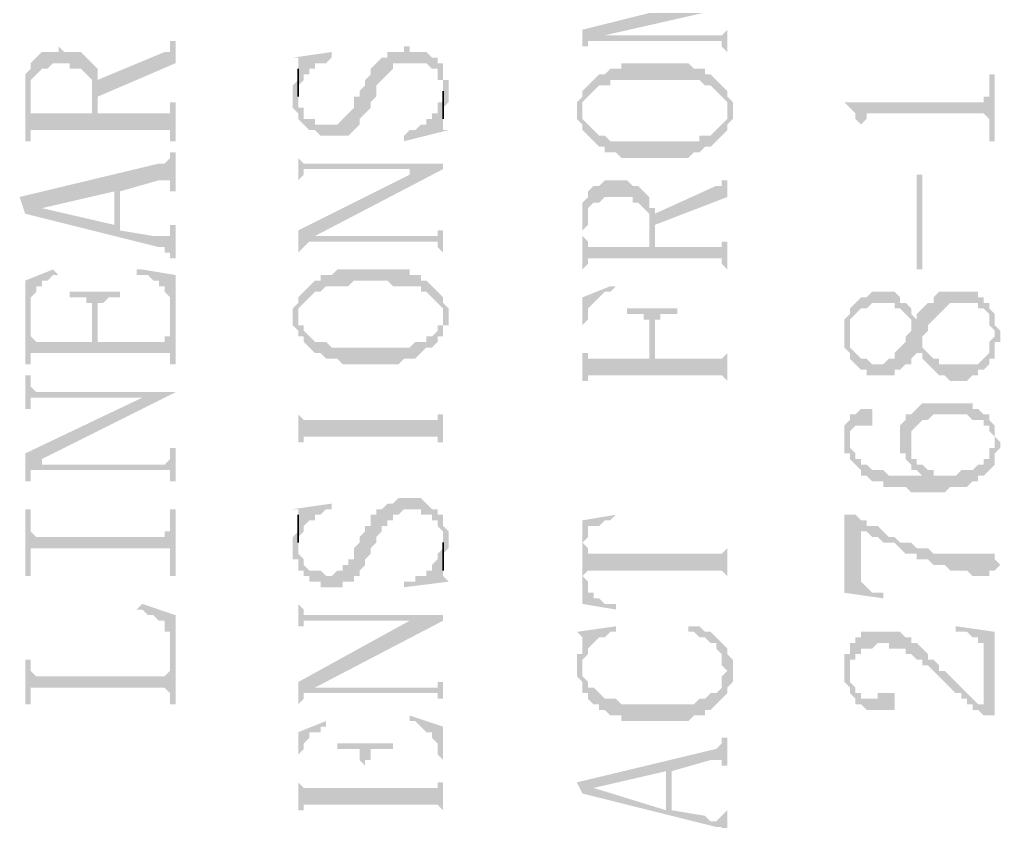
# Model space of a CAD drawing. Header units: millimetres. Extents: x 1448 to 2566, y 1057 to 1416.
# Drawn here: x 2156.31 to 2164.25, y 1137.62 to 1144.11 of the extents above; entities that cross this region are included whole.
import ezdxf

# ---------------------------------------------------------------- set-up
doc = ezdxf.new("R2010")
doc.units = ezdxf.units.MM

msp = doc.modelspace()

# ---------------------------------------------------------------- hatches: boundary and pattern name
at = {"transparency": 33554559}
for points in [[(2160.86799, 1144.0325), (2160.86799, 1143.85197), (2160.86799, 1143.8971), (2160.91312, 1143.8971), (2160.91312, 1143.94224), (2160.95826, 1143.94224), (2161.04852, 1143.98737), (2162.04143, 1144.21303), (2161.77064, 1144.25816)], [(2160.95826, 1143.94224), (2161.9963, 1143.94224), (2161.9963, 1143.8971), (2161.9963, 1143.8971), (2162.04143, 1143.85197), (2162.04143, 1144.07763), (2162.04143, 1144.0325), (2162.04143, 1144.0325), (2161.9963, 1143.98737), (2161.04852, 1143.98737)], [(2156.94149, 1143.62631), (2156.94149, 1143.49091), (2157.57334, 1143.76171), (2157.57334, 1143.94224), (2157.52821, 1143.94224), (2157.52821, 1143.8971), (2157.52821, 1143.85197), (2157.48308, 1143.85197)], [(2156.35477, 1143.53605), (2156.35477, 1143.12986), (2156.39991, 1143.12986), (2156.39991, 1143.58118), (2156.39991, 1143.62631), (2156.44504, 1143.67144), (2156.44504, 1143.67144), (2156.49017, 1143.71658), (2156.5353, 1143.71658), (2156.58044, 1143.76171), (2156.71583, 1143.76171), (2156.71583, 1143.71658), (2156.8061, 1143.71658), (2156.85123, 1143.67144), (2156.85123, 1143.67144), (2156.89636, 1143.62631), (2156.89636, 1143.35552), (2156.94149, 1143.71658), (2156.89636, 1143.76171), (2156.89636, 1143.76171), (2156.85123, 1143.80684), (2156.85123, 1143.80684), (2156.8061, 1143.85197), (2156.6707, 1143.85197), (2156.62557, 1143.8971), (2156.62557, 1143.85197), (2156.49017, 1143.85197), (2156.44504, 1143.80684), (2156.44504, 1143.80684), (2156.39991, 1143.76171), (2156.39991, 1143.71658), (2156.35477, 1143.67144), (2156.35477, 1143.58118)], [(2158.52112, 1143.49091), (2158.52112, 1143.40065), (2158.56625, 1143.35552), (2158.56625, 1143.31039), (2158.56625, 1143.31039), (2158.61138, 1143.26525), (2158.61138, 1143.26525), (2158.65652, 1143.22012), (2158.70165, 1143.22012), (2158.74678, 1143.17499), (2158.97244, 1143.17499), (2159.01757, 1143.22012), (2159.01757, 1143.22012), (2159.0627, 1143.26525), (2159.0627, 1143.31039), (2159.10784, 1143.35552), (2159.10784, 1143.35552), (2159.15297, 1143.40065), (2159.15297, 1143.44578), (2159.1981, 1143.49091), (2159.1981, 1143.58118), (2159.24323, 1143.62631), (2159.24323, 1143.62631), (2159.28837, 1143.67144), (2159.28837, 1143.67144), (2159.3335, 1143.71658), (2159.3335, 1143.76171), (2159.60429, 1143.76171), (2159.64942, 1143.71658), (2159.69456, 1143.71658), (2159.69456, 1143.62631), (2159.73969, 1143.62631), (2159.73969, 1143.35552), (2159.73969, 1143.40065), (2159.73969, 1143.40065), (2159.78482, 1143.44578), (2159.78482, 1143.53605), (2159.78482, 1143.62631), (2159.73969, 1143.62631), (2159.73969, 1143.76171), (2159.69456, 1143.76171), (2159.69456, 1143.80684), (2159.64942, 1143.80684), (2159.60429, 1143.85197), (2159.46889, 1143.85197), (2159.46889, 1143.8971), (2159.42376, 1143.8971), (2159.42376, 1143.85197), (2159.28837, 1143.85197), (2159.28837, 1143.80684), (2159.24323, 1143.80684), (2159.1981, 1143.76171), (2159.1981, 1143.76171), (2159.15297, 1143.71658), (2159.15297, 1143.67144), (2159.10784, 1143.62631), (2159.10784, 1143.58118), (2159.0627, 1143.53605), (2159.0627, 1143.49091), (2159.01757, 1143.49091), (2159.01757, 1143.40065), (2158.97244, 1143.35552), (2158.97244, 1143.35552), (2158.92731, 1143.31039), (2158.92731, 1143.31039), (2158.88218, 1143.26525), (2158.70165, 1143.26525), (2158.70165, 1143.31039), (2158.61138, 1143.31039), (2158.61138, 1143.40065), (2158.56625, 1143.40065), (2158.56625, 1143.67144), (2158.56625, 1143.62631), (2158.56625, 1143.62631), (2158.52112, 1143.58118), (2158.52112, 1143.53605)], [(2158.52112, 1143.80684), (2158.56625, 1143.80684), (2158.56625, 1143.76171), (2158.56625, 1143.58118), (2158.61138, 1143.62631), (2158.61138, 1143.67144), (2158.65652, 1143.67144), (2158.65652, 1143.71658), (2158.70165, 1143.71658), (2158.70165, 1143.76171), (2158.79191, 1143.76171), (2158.83704, 1143.80684), (2158.83704, 1143.85197)], [(2160.86799, 1143.53605), (2160.86799, 1143.35552), (2160.86799, 1143.40065), (2160.86799, 1143.44578), (2160.91312, 1143.49091), (2160.91312, 1143.49091), (2160.95826, 1143.53605), (2160.95826, 1143.53605), (2161.00339, 1143.58118), (2161.09365, 1143.58118), (2161.09365, 1143.62631), (2161.81577, 1143.62631), (2161.8609, 1143.58118), (2161.90603, 1143.58118), (2161.95116, 1143.53605), (2161.95116, 1143.53605), (2161.9963, 1143.49091), (2161.9963, 1143.49091), (2162.04143, 1143.44578), (2162.04143, 1143.35552), (2162.04143, 1143.53605), (2161.9963, 1143.58118), (2161.9963, 1143.58118), (2161.95116, 1143.62631), (2161.95116, 1143.62631), (2161.90603, 1143.67144), (2161.8609, 1143.67144), (2161.8609, 1143.71658), (2161.77064, 1143.71658), (2161.7255, 1143.76171), (2161.18392, 1143.76171), (2161.18392, 1143.71658), (2161.09365, 1143.71658), (2161.04852, 1143.67144), (2161.00339, 1143.67144), (2160.95826, 1143.62631), (2160.95826, 1143.62631), (2160.91312, 1143.58118), (2160.91312, 1143.58118)], [(2156.39991, 1143.17499), (2156.39991, 1143.22012), (2157.52821, 1143.22012), (2157.52821, 1143.12986), (2157.57334, 1143.12986), (2157.57334, 1143.44578), (2157.52821, 1143.44578), (2157.52821, 1143.40065), (2157.52821, 1143.35552), (2156.94149, 1143.35552), (2156.94149, 1143.62631), (2156.94149, 1143.71658), (2156.89636, 1143.35552), (2156.39991, 1143.35552), (2156.39991, 1143.49091)], [(2162.9892, 1143.44578), (2162.9892, 1143.44578), (2163.03434, 1143.40065), (2163.03434, 1143.40065), (2163.07947, 1143.35552), (2163.07947, 1143.31039), (2163.07947, 1143.31039), (2163.1246, 1143.26525), (2163.1246, 1143.12986), (2163.1246, 1143.26525), (2163.16973, 1143.31039), (2163.16973, 1143.35552), (2164.11751, 1143.35552), (2164.16264, 1143.31039), (2164.16264, 1143.12986), (2164.20777, 1143.12986), (2164.20777, 1143.67144), (2164.16264, 1143.67144), (2164.16264, 1143.58118), (2164.16264, 1143.49091), (2164.11751, 1143.49091), (2164.11751, 1143.44578), (2164.07238, 1143.44578)], [(2160.82286, 1143.35552), (2160.82286, 1143.31039), (2160.86799, 1143.26525), (2160.86799, 1143.22012), (2160.91312, 1143.17499), (2160.91312, 1143.17499), (2160.95826, 1143.12986), (2160.95826, 1143.12986), (2161.00339, 1143.08473), (2161.04852, 1143.08473), (2161.04852, 1143.03959), (2161.13878, 1143.03959), (2161.18392, 1142.99446), (2161.7255, 1142.99446), (2161.77064, 1143.03959), (2161.81577, 1143.03959), (2161.8609, 1143.08473), (2161.90603, 1143.08473), (2161.95116, 1143.12986), (2161.95116, 1143.12986), (2161.9963, 1143.17499), (2161.9963, 1143.17499), (2162.04143, 1143.22012), (2162.04143, 1143.26525), (2162.04143, 1143.26525), (2162.08656, 1143.31039), (2162.08656, 1143.35552), (2162.08656, 1143.44578), (2162.04143, 1143.49091), (2162.04143, 1143.53605), (2162.04143, 1143.35552), (2162.04143, 1143.31039), (2161.9963, 1143.26525), (2161.9963, 1143.26525), (2161.95116, 1143.22012), (2161.95116, 1143.22012), (2161.90603, 1143.17499), (2161.81577, 1143.17499), (2161.81577, 1143.12986), (2161.09365, 1143.12986), (2161.04852, 1143.17499), (2161.00339, 1143.17499), (2160.95826, 1143.22012), (2160.95826, 1143.22012), (2160.91312, 1143.26525), (2160.91312, 1143.26525), (2160.86799, 1143.31039), (2160.86799, 1143.35552), (2160.86799, 1143.53605), (2160.86799, 1143.49091), (2160.86799, 1143.49091), (2160.82286, 1143.44578), (2160.82286, 1143.40065)], [(2159.42376, 1143.17499), (2159.42376, 1143.12986), (2159.78482, 1143.22012), (2159.73969, 1143.22012), (2159.73969, 1143.26525), (2159.73969, 1143.44578), (2159.69456, 1143.44578), (2159.69456, 1143.35552), (2159.64942, 1143.35552), (2159.64942, 1143.31039), (2159.60429, 1143.31039), (2159.60429, 1143.26525), (2159.55916, 1143.26525), (2159.51403, 1143.22012), (2159.46889, 1143.22012)], [(2156.30964, 1142.67854), (2156.35477, 1142.54314), (2156.49017, 1142.58827), (2157.07689, 1142.72367), (2157.07689, 1142.45287), (2157.12202, 1142.72367), (2157.43795, 1142.81393), (2157.52821, 1142.81393), (2157.52821, 1142.72367), (2157.57334, 1142.72367), (2157.57334, 1143.03959), (2157.52821, 1143.03959), (2157.52821, 1142.99446), (2157.52821, 1142.99446), (2157.48308, 1142.94933), (2157.43795, 1142.94933)], [(2158.56625, 1143.03959), (2158.56625, 1142.7688), (2158.56625, 1142.81393), (2158.61138, 1142.85906), (2158.61138, 1142.9042), (2159.46889, 1142.9042), (2159.46889, 1142.85906), (2159.73969, 1142.9042), (2159.73969, 1142.94933), (2158.61138, 1142.94933), (2158.56625, 1142.99446)], [(2158.56625, 1142.40774), (2158.56625, 1142.18208), (2158.56625, 1142.22721), (2158.61138, 1142.27235), (2158.61138, 1142.27235), (2158.65652, 1142.31748), (2158.70165, 1142.36261), (2159.73969, 1142.9042), (2159.46889, 1142.85906)], [(2160.86799, 1142.45287), (2160.86799, 1142.09182), (2160.86799, 1142.40774), (2160.91312, 1142.45287), (2160.91312, 1142.54314), (2160.91312, 1142.58827), (2160.95826, 1142.6334), (2161.00339, 1142.6334), (2161.04852, 1142.67854), (2161.27418, 1142.67854), (2161.27418, 1142.6334), (2161.31931, 1142.6334), (2161.36445, 1142.58827), (2161.36445, 1142.58827), (2161.40958, 1142.54314), (2161.40958, 1142.49801), (2161.40958, 1142.27235), (2161.40958, 1142.67854), (2161.36445, 1142.72367), (2161.36445, 1142.72367), (2161.31931, 1142.7688), (2161.27418, 1142.7688), (2161.22905, 1142.81393), (2161.04852, 1142.81393), (2161.00339, 1142.7688), (2160.95826, 1142.7688), (2160.91312, 1142.72367), (2160.91312, 1142.67854), (2160.86799, 1142.6334), (2160.86799, 1142.49801)], [(2161.45471, 1142.54314), (2161.45471, 1142.45287), (2162.04143, 1142.67854), (2162.04143, 1142.85906), (2162.04143, 1142.81393), (2161.9963, 1142.81393), (2161.9963, 1142.7688), (2161.95116, 1142.7688)], [(2163.62105, 1142.09182), (2163.62105, 1142.85906), (2163.57592, 1142.85906), (2163.57592, 1142.09182)], [(2156.35477, 1142.54314), (2157.43795, 1142.27235), (2157.48308, 1142.27235), (2157.48308, 1142.22721), (2157.52821, 1142.22721), (2157.52821, 1142.18208), (2157.57334, 1142.18208), (2157.57334, 1142.45287), (2157.52821, 1142.45287), (2157.52821, 1142.40774), (2157.52821, 1142.36261), (2157.39281, 1142.36261), (2157.12202, 1142.40774), (2157.12202, 1142.72367), (2157.07689, 1142.45287), (2156.49017, 1142.58827), (2156.49017, 1142.58827)], [(2160.86799, 1142.09182), (2160.91312, 1142.13695), (2160.91312, 1142.18208), (2161.9963, 1142.18208), (2161.9963, 1142.13695), (2161.9963, 1142.13695), (2162.04143, 1142.09182), (2162.04143, 1142.36261), (2162.04143, 1142.31748), (2161.9963, 1142.31748), (2161.9963, 1142.27235), (2161.45471, 1142.27235), (2161.45471, 1142.58827), (2161.40958, 1142.58827), (2161.40958, 1142.6334), (2161.40958, 1142.27235), (2160.91312, 1142.27235), (2160.91312, 1142.31748), (2160.91312, 1142.31748), (2160.86799, 1142.36261), (2160.86799, 1142.40774)], [(2158.65652, 1142.31748), (2159.69456, 1142.31748), (2159.69456, 1142.27235), (2159.69456, 1142.27235), (2159.73969, 1142.22721), (2159.73969, 1142.18208), (2159.73969, 1142.45287), (2159.73969, 1142.40774), (2159.69456, 1142.40774), (2159.69456, 1142.36261), (2158.70165, 1142.36261)], [(2156.35477, 1142.00155), (2156.35477, 1141.32457), (2156.39991, 1141.32457), (2156.39991, 1141.77589), (2156.39991, 1141.86616), (2156.44504, 1141.91129), (2156.44504, 1141.95642), (2156.49017, 1141.95642), (2156.49017, 1142.00155), (2156.5353, 1142.00155), (2156.58044, 1142.04669), (2156.62557, 1142.04669), (2156.58044, 1142.09182)], [(2157.25742, 1142.09182), (2157.25742, 1142.04669), (2157.34768, 1142.04669), (2157.39281, 1142.00155), (2157.43795, 1142.00155), (2157.43795, 1141.95642), (2157.48308, 1141.95642), (2157.48308, 1141.91129), (2157.52821, 1141.86616), (2157.52821, 1141.32457), (2157.57334, 1141.32457), (2157.57334, 1142.04669), (2157.30255, 1142.09182)], [(2158.56625, 1141.86616), (2158.56625, 1141.73076), (2158.56625, 1141.77589), (2158.56625, 1141.77589), (2158.61138, 1141.82102), (2158.61138, 1141.82102), (2158.65652, 1141.86616), (2158.65652, 1141.86616), (2158.70165, 1141.91129), (2158.74678, 1141.91129), (2158.79191, 1141.95642), (2158.97244, 1141.95642), (2159.01757, 1142.00155), (2159.28837, 1142.00155), (2159.3335, 1141.95642), (2159.55916, 1141.95642), (2159.55916, 1141.91129), (2159.60429, 1141.91129), (2159.64942, 1141.86616), (2159.64942, 1141.86616), (2159.69456, 1141.82102), (2159.69456, 1141.82102), (2159.73969, 1141.77589), (2159.73969, 1141.73076), (2159.73969, 1141.86616), (2159.69456, 1141.91129), (2159.69456, 1141.91129), (2159.64942, 1141.95642), (2159.64942, 1141.95642), (2159.60429, 1142.00155), (2159.55916, 1142.00155), (2159.55916, 1142.04669), (2159.46889, 1142.04669), (2159.46889, 1142.09182), (2158.88218, 1142.09182), (2158.83704, 1142.04669), (2158.74678, 1142.04669), (2158.74678, 1142.00155), (2158.70165, 1142.00155), (2158.65652, 1141.95642), (2158.65652, 1141.95642), (2158.61138, 1141.91129), (2158.61138, 1141.91129)], [(2160.86799, 1141.86616), (2160.86799, 1141.14404), (2160.86799, 1141.6405), (2160.86799, 1141.6405), (2160.91312, 1141.68563), (2160.91312, 1141.77589), (2160.95826, 1141.82102), (2160.95826, 1141.82102), (2161.00339, 1141.86616), (2161.00339, 1141.86616), (2161.04852, 1141.91129), (2161.09365, 1141.91129), (2161.13878, 1141.95642), (2161.09365, 1141.95642)], [(2156.71583, 1141.91129), (2156.71583, 1141.86616), (2156.85123, 1141.86616), (2156.85123, 1141.82102), (2156.89636, 1141.82102), (2156.89636, 1141.5051), (2156.94149, 1141.73076), (2156.94149, 1141.82102), (2156.98662, 1141.82102), (2157.03176, 1141.86616), (2157.12202, 1141.86616), (2157.12202, 1141.91129)], [(2158.52112, 1141.73076), (2158.52112, 1141.6405), (2158.56625, 1141.59536), (2158.56625, 1141.55023), (2158.61138, 1141.55023), (2158.61138, 1141.5051), (2158.65652, 1141.45997), (2158.65652, 1141.45997), (2158.70165, 1141.41484), (2158.74678, 1141.41484), (2158.79191, 1141.3697), (2158.88218, 1141.3697), (2158.92731, 1141.32457), (2159.37863, 1141.32457), (2159.42376, 1141.3697), (2159.51403, 1141.3697), (2159.55916, 1141.41484), (2159.55916, 1141.41484), (2159.60429, 1141.45997), (2159.64942, 1141.45997), (2159.69456, 1141.5051), (2159.69456, 1141.55023), (2159.73969, 1141.55023), (2159.73969, 1141.6405), (2159.78482, 1141.6405), (2159.78482, 1141.73076), (2159.78482, 1141.77589), (2159.73969, 1141.82102), (2159.73969, 1141.86616), (2159.73969, 1141.68563), (2159.73969, 1141.6405), (2159.69456, 1141.6405), (2159.69456, 1141.59536), (2159.64942, 1141.55023), (2159.60429, 1141.55023), (2159.60429, 1141.5051), (2159.51403, 1141.5051), (2159.46889, 1141.45997), (2158.83704, 1141.45997), (2158.79191, 1141.5051), (2158.70165, 1141.5051), (2158.65652, 1141.55023), (2158.65652, 1141.55023), (2158.61138, 1141.59536), (2158.61138, 1141.6405), (2158.56625, 1141.6405), (2158.56625, 1141.86616), (2158.56625, 1141.82102), (2158.52112, 1141.77589)], [(2162.9892, 1141.59536), (2162.9892, 1141.45997), (2162.9892, 1141.45997), (2163.03434, 1141.41484), (2163.03434, 1141.3697), (2163.03434, 1141.3697), (2163.07947, 1141.32457), (2163.07947, 1141.32457), (2163.1246, 1141.27944), (2163.16973, 1141.27944), (2163.16973, 1141.23431), (2163.39539, 1141.23431), (2163.39539, 1141.27944), (2163.44053, 1141.27944), (2163.48566, 1141.32457), (2163.53079, 1141.32457), (2163.53079, 1141.3697), (2163.57592, 1141.41484), (2163.57592, 1141.45997), (2163.57592, 1141.41484), (2163.62105, 1141.41484), (2163.62105, 1141.55023), (2163.66619, 1141.59536), (2163.66619, 1141.6405), (2163.71132, 1141.68563), (2163.71132, 1141.68563), (2163.75645, 1141.73076), (2163.75645, 1141.73076), (2163.80158, 1141.77589), (2163.80158, 1141.77589), (2163.84672, 1141.82102), (2164.07238, 1141.82102), (2164.07238, 1141.77589), (2164.11751, 1141.77589), (2164.16264, 1141.73076), (2164.16264, 1141.6405), (2164.20777, 1141.59536), (2164.20777, 1141.3697), (2164.20777, 1141.5051), (2164.2529, 1141.5051), (2164.2529, 1141.59536), (2164.20777, 1141.6405), (2164.20777, 1141.73076), (2164.20777, 1141.73076), (2164.16264, 1141.77589), (2164.16264, 1141.82102), (2164.11751, 1141.82102), (2164.11751, 1141.86616), (2164.07238, 1141.86616), (2164.07238, 1141.91129), (2163.75645, 1141.91129), (2163.71132, 1141.86616), (2163.71132, 1141.82102), (2163.66619, 1141.82102), (2163.62105, 1141.77589), (2163.62105, 1141.77589), (2163.57592, 1141.73076), (2163.57592, 1141.68563), (2163.57592, 1141.68563), (2163.53079, 1141.73076), (2163.53079, 1141.6405), (2163.53079, 1141.59536), (2163.48566, 1141.55023), (2163.48566, 1141.5051), (2163.48566, 1141.5051), (2163.44053, 1141.45997), (2163.44053, 1141.45997), (2163.39539, 1141.41484), (2163.39539, 1141.3697), (2163.35026, 1141.3697), (2163.30513, 1141.32457), (2163.21486, 1141.32457), (2163.16973, 1141.3697), (2163.1246, 1141.3697), (2163.07947, 1141.41484), (2163.07947, 1141.41484), (2163.03434, 1141.45997), (2163.03434, 1141.77589), (2163.03434, 1141.73076), (2162.9892, 1141.68563), (2162.9892, 1141.6405), (2162.9892, 1141.6405)], [(2163.03434, 1141.77589), (2163.03434, 1141.59536), (2163.03434, 1141.68563), (2163.07947, 1141.73076), (2163.07947, 1141.73076), (2163.1246, 1141.77589), (2163.16973, 1141.77589), (2163.21486, 1141.82102), (2163.39539, 1141.82102), (2163.39539, 1141.77589), (2163.44053, 1141.77589), (2163.48566, 1141.73076), (2163.48566, 1141.73076), (2163.53079, 1141.68563), (2163.53079, 1141.6405), (2163.53079, 1141.77589), (2163.53079, 1141.77589), (2163.48566, 1141.82102), (2163.44053, 1141.82102), (2163.44053, 1141.86616), (2163.44053, 1141.86616), (2163.39539, 1141.91129), (2163.21486, 1141.91129), (2163.16973, 1141.86616), (2163.1246, 1141.86616), (2163.07947, 1141.82102), (2163.07947, 1141.82102)], [(2156.39991, 1141.32457), (2156.39991, 1141.41484), (2157.52821, 1141.41484), (2157.52821, 1141.3697), (2157.52821, 1141.59536), (2157.52821, 1141.55023), (2157.48308, 1141.55023), (2157.48308, 1141.5051), (2156.94149, 1141.5051), (2156.94149, 1141.73076), (2156.89636, 1141.5051), (2156.44504, 1141.5051), (2156.39991, 1141.55023), (2156.39991, 1141.77589)], [(2161.22905, 1141.77589), (2161.22905, 1141.73076), (2161.36445, 1141.73076), (2161.36445, 1141.68563), (2161.40958, 1141.68563), (2161.40958, 1141.3697), (2161.45471, 1141.59536), (2161.45471, 1141.68563), (2161.49984, 1141.68563), (2161.49984, 1141.73076), (2161.63524, 1141.73076), (2161.63524, 1141.77589)], [(2160.86799, 1141.18917), (2160.91312, 1141.18917), (2160.91312, 1141.23431), (2161.9963, 1141.23431), (2162.04143, 1141.18917), (2162.04143, 1141.14404), (2162.04143, 1141.45997), (2162.04143, 1141.41484), (2162.04143, 1141.41484), (2161.9963, 1141.3697), (2161.45471, 1141.3697), (2161.45471, 1141.59536), (2161.40958, 1141.3697), (2160.91312, 1141.3697), (2160.91312, 1141.41484), (2160.86799, 1141.41484), (2160.86799, 1141.6405)], [(2163.62105, 1141.41484), (2163.62105, 1141.3697), (2163.66619, 1141.32457), (2163.66619, 1141.32457), (2163.71132, 1141.27944), (2163.71132, 1141.27944), (2163.75645, 1141.23431), (2163.80158, 1141.23431), (2163.84672, 1141.18917), (2163.98211, 1141.18917), (2164.02724, 1141.23431), (2164.07238, 1141.23431), (2164.07238, 1141.27944), (2164.11751, 1141.27944), (2164.16264, 1141.32457), (2164.16264, 1141.3697), (2164.20777, 1141.3697), (2164.20777, 1141.55023), (2164.20777, 1141.55023), (2164.16264, 1141.5051), (2164.16264, 1141.41484), (2164.16264, 1141.41484), (2164.11751, 1141.3697), (2164.11751, 1141.3697), (2164.07238, 1141.32457), (2163.75645, 1141.32457), (2163.75645, 1141.3697), (2163.71132, 1141.3697), (2163.66619, 1141.41484), (2163.66619, 1141.41484), (2163.62105, 1141.45997), (2163.62105, 1141.45997)], [(2156.35477, 1141.23431), (2156.35477, 1140.96351), (2156.39991, 1140.96351), (2156.39991, 1141.05378), (2157.30255, 1141.05378), (2157.57334, 1141.09891), (2156.44504, 1141.09891), (2156.39991, 1141.14404), (2156.39991, 1141.23431)], [(2156.35477, 1140.60246), (2156.35477, 1140.3768), (2156.39991, 1140.3768), (2156.39991, 1140.42193), (2156.39991, 1140.46706), (2156.44504, 1140.46706), (2156.49017, 1140.55732), (2157.57334, 1141.09891), (2157.30255, 1141.05378)], [(2158.56625, 1141.09891), (2158.56625, 1140.51219), (2158.56625, 1140.69272), (2158.61138, 1140.69272), (2158.61138, 1140.73785), (2159.69456, 1140.73785), (2159.69456, 1140.69272), (2159.73969, 1140.69272), (2159.73969, 1140.51219), (2159.73969, 1141.09891), (2159.73969, 1140.91838), (2159.69456, 1140.91838), (2159.69456, 1140.87325), (2158.61138, 1140.87325), (2158.56625, 1140.91838)], [(2163.44053, 1140.69272), (2163.44053, 1140.60246), (2163.48566, 1140.60246), (2163.48566, 1140.55732), (2163.48566, 1140.55732), (2163.53079, 1140.51219), (2163.53079, 1140.78298), (2163.53079, 1140.78298), (2163.57592, 1140.82812), (2163.57592, 1140.82812), (2163.62105, 1140.87325), (2163.66619, 1140.87325), (2163.71132, 1140.91838), (2163.98211, 1140.91838), (2164.02724, 1140.87325), (2164.11751, 1140.87325), (2164.11751, 1140.82812), (2164.16264, 1140.82812), (2164.16264, 1140.78298), (2164.16264, 1140.78298), (2164.20777, 1140.73785), (2164.20777, 1140.51219), (2164.20777, 1140.55732), (2164.20777, 1140.60246), (2164.2529, 1140.64759), (2164.2529, 1140.69272), (2164.2529, 1140.69272), (2164.20777, 1140.73785), (2164.20777, 1140.82812), (2164.20777, 1140.82812), (2164.16264, 1140.87325), (2164.16264, 1140.91838), (2164.11751, 1140.91838), (2164.07238, 1140.96351), (2164.02724, 1140.96351), (2164.02724, 1141.00865), (2163.62105, 1141.00865), (2163.57592, 1140.96351), (2163.57592, 1140.96351), (2163.53079, 1140.91838), (2163.48566, 1140.91838), (2163.48566, 1140.87325), (2163.48566, 1140.87325), (2163.44053, 1140.82812), (2163.44053, 1140.73785)], [(2163.03434, 1140.87325), (2163.03434, 1140.73785), (2163.03434, 1140.78298), (2163.03434, 1140.78298), (2163.07947, 1140.82812), (2163.21486, 1140.82812), (2163.21486, 1140.87325), (2163.21486, 1140.96351), (2163.1246, 1140.96351), (2163.07947, 1140.91838), (2163.03434, 1140.91838)], [(2162.9892, 1140.73785), (2162.9892, 1140.69272), (2162.9892, 1140.60246), (2163.03434, 1140.60246), (2163.03434, 1140.55732), (2163.07947, 1140.51219), (2163.07947, 1140.51219), (2163.1246, 1140.46706), (2163.1246, 1140.42193), (2163.16973, 1140.42193), (2163.21486, 1140.3768), (2163.30513, 1140.3768), (2163.30513, 1140.33166), (2163.48566, 1140.33166), (2163.53079, 1140.28653), (2163.80158, 1140.28653), (2163.84672, 1140.33166), (2163.98211, 1140.33166), (2164.02724, 1140.3768), (2164.07238, 1140.3768), (2164.07238, 1140.42193), (2164.11751, 1140.42193), (2164.16264, 1140.46706), (2164.16264, 1140.46706), (2164.20777, 1140.51219), (2164.20777, 1140.69272), (2164.20777, 1140.64759), (2164.16264, 1140.64759), (2164.16264, 1140.55732), (2164.11751, 1140.55732), (2164.11751, 1140.51219), (2164.07238, 1140.51219), (2164.02724, 1140.46706), (2163.93698, 1140.46706), (2163.89185, 1140.42193), (2163.71132, 1140.42193), (2163.71132, 1140.46706), (2163.66619, 1140.46706), (2163.62105, 1140.42193), (2163.35026, 1140.42193), (2163.30513, 1140.46706), (2163.21486, 1140.46706), (2163.16973, 1140.51219), (2163.1246, 1140.51219), (2163.1246, 1140.55732), (2163.07947, 1140.55732), (2163.07947, 1140.60246), (2163.03434, 1140.64759), (2163.03434, 1140.87325), (2162.9892, 1140.82812), (2162.9892, 1140.78298)], [(2163.53079, 1140.51219), (2163.53079, 1140.46706), (2163.57592, 1140.46706), (2163.62105, 1140.42193), (2163.66619, 1140.46706), (2163.62105, 1140.51219), (2163.57592, 1140.51219), (2163.57592, 1140.55732), (2163.53079, 1140.55732), (2163.53079, 1140.64759), (2163.53079, 1140.69272)], [(2156.44504, 1140.46706), (2157.52821, 1140.46706), (2157.52821, 1140.3768), (2157.57334, 1140.3768), (2157.57334, 1140.64759), (2157.52821, 1140.64759), (2157.52821, 1140.55732), (2157.52821, 1140.55732), (2157.48308, 1140.51219), (2156.49017, 1140.51219), (2156.49017, 1140.55732)], [(2158.52112, 1139.88034), (2158.52112, 1139.74494), (2158.56625, 1139.74494), (2158.56625, 1139.65468), (2158.61138, 1139.65468), (2158.61138, 1139.60955), (2158.65652, 1139.60955), (2158.65652, 1139.56442), (2158.74678, 1139.56442), (2158.74678, 1139.51928), (2158.92731, 1139.51928), (2158.92731, 1139.56442), (2159.01757, 1139.56442), (2159.01757, 1139.60955), (2159.0627, 1139.60955), (2159.0627, 1139.65468), (2159.0627, 1139.65468), (2159.10784, 1139.69981), (2159.10784, 1139.74494), (2159.15297, 1139.79008), (2159.15297, 1139.83521), (2159.1981, 1139.88034), (2159.1981, 1139.92547), (2159.24323, 1139.97061), (2159.24323, 1140.01574), (2159.28837, 1140.01574), (2159.28837, 1140.06087), (2159.3335, 1140.06087), (2159.3335, 1140.106), (2159.37863, 1140.106), (2159.42376, 1140.15113), (2159.55916, 1140.15113), (2159.55916, 1140.106), (2159.64942, 1140.106), (2159.64942, 1140.06087), (2159.69456, 1140.06087), (2159.69456, 1140.01574), (2159.69456, 1140.01574), (2159.73969, 1139.97061), (2159.73969, 1139.69981), (2159.73969, 1139.79008), (2159.78482, 1139.83521), (2159.78482, 1139.88034), (2159.78482, 1139.97061), (2159.73969, 1140.01574), (2159.73969, 1140.06087), (2159.73969, 1140.106), (2159.69456, 1140.106), (2159.69456, 1140.15113), (2159.64942, 1140.15113), (2159.60429, 1140.19627), (2159.60429, 1140.19627), (2159.55916, 1140.2414), (2159.37863, 1140.2414), (2159.3335, 1140.19627), (2159.28837, 1140.19627), (2159.24323, 1140.15113), (2159.1981, 1140.15113), (2159.1981, 1140.106), (2159.15297, 1140.106), (2159.15297, 1140.01574), (2159.10784, 1140.01574), (2159.10784, 1139.97061), (2159.0627, 1139.92547), (2159.0627, 1139.88034), (2159.01757, 1139.83521), (2159.01757, 1139.74494), (2158.97244, 1139.74494), (2158.97244, 1139.69981), (2158.92731, 1139.69981), (2158.92731, 1139.65468), (2158.88218, 1139.65468), (2158.83704, 1139.60955), (2158.79191, 1139.60955), (2158.74678, 1139.65468), (2158.65652, 1139.65468), (2158.61138, 1139.69981), (2158.61138, 1139.74494), (2158.56625, 1139.79008), (2158.56625, 1140.06087), (2158.56625, 1139.97061), (2158.52112, 1139.92547), (2158.52112, 1139.92547)], [(2158.52112, 1140.15113), (2158.56625, 1140.15113), (2158.56625, 1140.106), (2158.56625, 1139.92547), (2158.61138, 1139.97061), (2158.61138, 1140.01574), (2158.61138, 1140.01574), (2158.65652, 1140.06087), (2158.70165, 1140.06087), (2158.70165, 1140.106), (2158.74678, 1140.106), (2158.79191, 1140.15113), (2158.83704, 1140.15113), (2158.83704, 1140.19627)], [(2156.35477, 1140.15113), (2156.35477, 1139.60955), (2156.39991, 1139.60955), (2156.39991, 1139.83521), (2157.52821, 1139.83521), (2157.52821, 1139.60955), (2157.57334, 1139.60955), (2157.57334, 1140.15113), (2157.52821, 1140.15113), (2157.52821, 1140.01574), (2157.52821, 1139.97061), (2157.48308, 1139.97061), (2157.48308, 1139.92547), (2156.44504, 1139.92547), (2156.39991, 1139.97061), (2156.39991, 1140.15113)], [(2160.86799, 1140.06087), (2160.86799, 1139.88034), (2160.86799, 1139.88034), (2160.91312, 1139.92547), (2160.91312, 1139.97061), (2160.91312, 1140.01574), (2161.00339, 1140.01574), (2161.04852, 1140.06087), (2161.09365, 1140.06087), (2161.13878, 1140.106), (2161.13878, 1140.106)], [(2162.9892, 1140.106), (2162.9892, 1139.47415), (2163.30513, 1139.42902), (2163.30513, 1139.47415), (2163.21486, 1139.47415), (2163.16973, 1139.51928), (2163.16973, 1139.51928), (2163.1246, 1139.56442), (2163.1246, 1140.01574), (2163.07947, 1140.106), (2163.03434, 1140.106)], [(2163.07947, 1140.106), (2163.1246, 1140.01574), (2163.1246, 1139.97061), (2163.16973, 1139.97061), (2163.21486, 1139.92547), (2163.26, 1139.92547), (2163.30513, 1139.88034), (2163.39539, 1139.88034), (2163.44053, 1139.83521), (2163.44053, 1139.83521), (2163.48566, 1139.79008), (2163.57592, 1139.79008), (2163.57592, 1139.74494), (2163.66619, 1139.74494), (2163.71132, 1139.69981), (2163.80158, 1139.69981), (2163.84672, 1139.65468), (2163.98211, 1139.65468), (2164.02724, 1139.60955), (2164.16264, 1139.60955), (2164.16264, 1139.65468), (2164.20777, 1139.65468), (2164.2529, 1139.69981), (2164.20777, 1139.74494), (2164.20777, 1139.79008), (2163.71132, 1139.79008), (2163.66619, 1139.83521), (2163.57592, 1139.83521), (2163.53079, 1139.88034), (2163.44053, 1139.88034), (2163.39539, 1139.92547), (2163.35026, 1139.92547), (2163.30513, 1139.97061), (2163.30513, 1139.97061), (2163.26, 1140.01574), (2163.16973, 1140.01574), (2163.16973, 1140.06087), (2163.1246, 1140.06087)], [(2160.86799, 1140.06087), (2160.86799, 1139.38389), (2161.13878, 1139.33876), (2161.13878, 1139.38389), (2161.04852, 1139.38389), (2161.00339, 1139.42902), (2160.95826, 1139.42902), (2160.95826, 1139.47415), (2160.91312, 1139.47415), (2160.91312, 1139.56442), (2160.86799, 1139.60955), (2160.86799, 1139.88034)], [(2160.86799, 1139.88034), (2160.86799, 1139.60955), (2160.91312, 1139.65468), (2161.9963, 1139.65468), (2162.04143, 1139.60955), (2162.04143, 1139.51928), (2162.04143, 1139.92547), (2162.04143, 1139.83521), (2162.04143, 1139.83521), (2161.9963, 1139.79008), (2160.91312, 1139.79008), (2160.91312, 1139.83521)], [(2159.42376, 1139.56442), (2159.42376, 1139.51928), (2159.78482, 1139.56442), (2159.73969, 1139.60955), (2159.73969, 1139.83521), (2159.69456, 1139.79008), (2159.69456, 1139.74494), (2159.69456, 1139.74494), (2159.64942, 1139.69981), (2159.64942, 1139.65468), (2159.60429, 1139.65468), (2159.60429, 1139.60955), (2159.51403, 1139.60955), (2159.51403, 1139.56442), (2159.46889, 1139.56442)], [(2157.25742, 1139.33876), (2157.30255, 1139.33876), (2157.34768, 1139.29362), (2157.39281, 1139.29362), (2157.43795, 1139.24849), (2157.48308, 1139.24849), (2157.48308, 1139.15823), (2157.52821, 1139.15823), (2157.52821, 1138.57151), (2157.57334, 1138.57151), (2157.57334, 1139.29362), (2157.30255, 1139.38389)], [(2158.56625, 1139.42902), (2158.56625, 1139.11309), (2158.56625, 1139.20336), (2158.61138, 1139.20336), (2158.61138, 1139.24849), (2159.73969, 1139.24849), (2159.73969, 1139.29362), (2158.61138, 1139.29362), (2158.61138, 1139.33876), (2158.61138, 1139.33876), (2158.56625, 1139.38389)], [(2158.56625, 1138.75204), (2158.56625, 1138.52638), (2158.56625, 1138.57151), (2158.61138, 1138.61664), (2158.61138, 1138.66177), (2158.65652, 1138.66177), (2158.70165, 1138.7069), (2159.73969, 1139.24849), (2159.46889, 1139.24849)], [(2160.82286, 1139.15823), (2160.82286, 1139.15823), (2160.86799, 1139.11309), (2160.86799, 1138.7069), (2160.86799, 1138.93257), (2160.91312, 1138.9777), (2160.91312, 1139.02283), (2160.91312, 1139.02283), (2160.95826, 1139.06796), (2160.95826, 1139.06796), (2161.00339, 1139.11309), (2161.04852, 1139.11309), (2161.09365, 1139.15823), (2161.13878, 1139.15823), (2161.13878, 1139.20336)], [(2161.7255, 1139.15823), (2161.77064, 1139.15823), (2161.81577, 1139.11309), (2161.8609, 1139.11309), (2161.90603, 1139.06796), (2161.95116, 1139.06796), (2161.95116, 1139.02283), (2161.9963, 1138.9777), (2161.9963, 1138.88743), (2162.04143, 1138.8423), (2162.04143, 1139.02283), (2161.9963, 1139.06796), (2161.9963, 1139.06796), (2161.95116, 1139.11309), (2161.95116, 1139.11309), (2161.90603, 1139.15823), (2161.8609, 1139.15823), (2161.81577, 1139.20336), (2161.7255, 1139.20336)], [(2162.9892, 1138.8423), (2162.9892, 1138.79717), (2162.9892, 1138.75204), (2163.03434, 1138.7069), (2163.03434, 1138.66177), (2163.03434, 1138.8423), (2163.03434, 1138.93257), (2163.07947, 1138.93257), (2163.07947, 1138.9777), (2163.1246, 1138.9777), (2163.1246, 1139.02283), (2163.21486, 1139.02283), (2163.26, 1139.06796), (2163.35026, 1139.06796), (2163.35026, 1139.02283), (2163.48566, 1139.02283), (2163.48566, 1138.9777), (2163.53079, 1138.9777), (2163.57592, 1138.93257), (2163.62105, 1138.93257), (2163.62105, 1138.88743), (2163.66619, 1138.88743), (2163.71132, 1138.8423), (2163.71132, 1138.8423), (2163.75645, 1138.79717), (2163.80158, 1138.75204), (2163.80158, 1138.75204), (2163.84672, 1138.7069), (2163.84672, 1138.7069), (2163.89185, 1138.66177), (2163.93698, 1138.66177), (2163.93698, 1138.61664), (2163.98211, 1138.61664), (2163.98211, 1138.57151), (2164.02724, 1138.57151), (2164.02724, 1138.52638), (2164.07238, 1138.52638), (2164.11751, 1138.48124), (2164.11751, 1138.57151), (2164.07238, 1138.57151), (2164.02724, 1138.61664), (2164.02724, 1138.61664), (2163.98211, 1138.66177), (2163.93698, 1138.7069), (2163.93698, 1138.7069), (2163.89185, 1138.75204), (2163.89185, 1138.75204), (2163.84672, 1138.79717), (2163.84672, 1138.79717), (2163.80158, 1138.8423), (2163.75645, 1138.8423), (2163.75645, 1138.88743), (2163.71132, 1138.93257), (2163.66619, 1138.93257), (2163.66619, 1138.9777), (2163.62105, 1139.02283), (2163.62105, 1139.02283), (2163.57592, 1139.06796), (2163.53079, 1139.06796), (2163.53079, 1139.11309), (2163.48566, 1139.11309), (2163.44053, 1139.15823), (2163.1246, 1139.15823), (2163.1246, 1139.11309), (2163.07947, 1139.11309), (2163.07947, 1139.06796), (2163.03434, 1139.06796), (2163.03434, 1138.9777), (2162.9892, 1138.9777), (2162.9892, 1138.88743)], [(2163.89185, 1139.20336), (2163.89185, 1139.15823), (2163.98211, 1139.15823), (2164.02724, 1139.11309), (2164.07238, 1139.11309), (2164.07238, 1139.06796), (2164.11751, 1139.06796), (2164.11751, 1138.48124), (2164.20777, 1138.48124), (2164.20777, 1139.15823)], [(2160.82286, 1138.88743), (2160.82286, 1138.79717), (2160.86799, 1138.75204), (2160.86799, 1138.7069), (2160.86799, 1139.06796), (2160.86799, 1138.9777), (2160.82286, 1138.9777), (2160.82286, 1138.93257)], [(2160.86799, 1138.7069), (2160.86799, 1138.66177), (2160.91312, 1138.66177), (2160.91312, 1138.61664), (2160.95826, 1138.57151), (2161.00339, 1138.57151), (2161.00339, 1138.52638), (2161.04852, 1138.52638), (2161.09365, 1138.48124), (2161.18392, 1138.48124), (2161.18392, 1138.43611), (2161.7255, 1138.43611), (2161.77064, 1138.48124), (2161.8609, 1138.48124), (2161.8609, 1138.52638), (2161.90603, 1138.52638), (2161.95116, 1138.57151), (2161.95116, 1138.57151), (2161.9963, 1138.61664), (2161.9963, 1138.61664), (2162.04143, 1138.66177), (2162.04143, 1138.7069), (2162.08656, 1138.75204), (2162.08656, 1138.79717), (2162.08656, 1138.8423), (2162.08656, 1138.93257), (2162.04143, 1138.9777), (2162.04143, 1139.02283), (2162.04143, 1138.8423), (2162.04143, 1138.8423), (2161.9963, 1138.79717), (2161.9963, 1138.75204), (2161.9963, 1138.7069), (2161.95116, 1138.66177), (2161.90603, 1138.66177), (2161.8609, 1138.61664), (2161.81577, 1138.61664), (2161.77064, 1138.57151), (2161.18392, 1138.57151), (2161.13878, 1138.61664), (2161.04852, 1138.61664), (2161.00339, 1138.66177), (2161.00339, 1138.66177), (2160.95826, 1138.7069), (2160.91312, 1138.7069), (2160.91312, 1138.75204), (2160.91312, 1138.75204), (2160.86799, 1138.79717), (2160.86799, 1138.8423), (2160.86799, 1138.8423)], [(2156.35477, 1138.93257), (2156.35477, 1138.57151), (2156.39991, 1138.57151), (2156.39991, 1138.66177), (2156.39991, 1138.7069), (2157.48308, 1138.7069), (2157.52821, 1138.66177), (2157.52821, 1138.61664), (2157.52821, 1138.88743), (2157.52821, 1138.8423), (2157.52821, 1138.8423), (2157.48308, 1138.79717), (2156.44504, 1138.79717), (2156.39991, 1138.8423), (2156.39991, 1138.93257)], [(2158.65652, 1138.66177), (2159.69456, 1138.66177), (2159.69456, 1138.61664), (2159.73969, 1138.61664), (2159.73969, 1138.52638), (2159.73969, 1138.8423), (2159.73969, 1138.75204), (2159.69456, 1138.75204), (2159.69456, 1138.7069), (2158.70165, 1138.7069)], [(2163.03434, 1138.66177), (2163.03434, 1138.66177), (2163.07947, 1138.61664), (2163.07947, 1138.57151), (2163.1246, 1138.57151), (2163.16973, 1138.52638), (2163.39539, 1138.52638), (2163.39539, 1138.61664), (2163.39539, 1138.66177), (2163.26, 1138.66177), (2163.26, 1138.61664), (2163.1246, 1138.61664), (2163.1246, 1138.66177), (2163.07947, 1138.66177), (2163.07947, 1138.7069), (2163.07947, 1138.7069), (2163.03434, 1138.75204), (2163.03434, 1138.8423)], [(2158.56625, 1138.34585), (2158.56625, 1137.66886), (2158.56625, 1138.16532), (2158.56625, 1138.16532), (2158.61138, 1138.21045), (2158.61138, 1138.25558), (2158.65652, 1138.30072), (2158.65652, 1138.34585), (2158.74678, 1138.34585), (2158.74678, 1138.39098), (2158.79191, 1138.39098), (2158.79191, 1138.43611)], [(2159.46889, 1138.43611), (2159.51403, 1138.43611), (2159.55916, 1138.39098), (2159.55916, 1138.39098), (2159.60429, 1138.34585), (2159.64942, 1138.34585), (2159.64942, 1138.30072), (2159.64942, 1138.30072), (2159.69456, 1138.25558), (2159.69456, 1138.16532), (2159.73969, 1138.12019), (2159.73969, 1137.66886), (2159.73969, 1138.39098), (2159.46889, 1138.48124)], [(2160.82286, 1137.93966), (2160.86799, 1137.84939), (2160.95826, 1137.89453), (2161.54497, 1138.02992), (2161.54497, 1137.714), (2161.59011, 1138.02992), (2161.90603, 1138.12019), (2161.9963, 1138.12019), (2161.9963, 1138.07505), (2162.04143, 1138.07505), (2162.04143, 1138.02992), (2162.04143, 1138.34585), (2162.04143, 1138.30072), (2161.9963, 1138.30072), (2161.9963, 1138.25558), (2161.9963, 1138.25558), (2161.95116, 1138.21045)], [(2158.88218, 1138.25558), (2158.88218, 1138.21045), (2159.0627, 1138.21045), (2159.0627, 1138.12019), (2159.10784, 1138.07505), (2159.10784, 1137.89453), (2159.10784, 1138.12019), (2159.15297, 1138.12019), (2159.15297, 1138.21045), (2159.3335, 1138.21045), (2159.3335, 1138.25558)], [(2158.56625, 1137.714), (2158.61138, 1137.714), (2158.61138, 1137.75913), (2159.69456, 1137.75913), (2159.73969, 1137.714), (2159.73969, 1137.93966), (2159.69456, 1137.93966), (2159.69456, 1137.89453), (2159.10784, 1137.89453), (2159.10784, 1138.07505), (2159.10784, 1137.89453), (2158.61138, 1137.89453), (2158.56625, 1137.93966), (2158.56625, 1138.16532)], [(2160.86799, 1137.84939), (2161.95116, 1137.5786), (2161.9963, 1137.5786), (2161.9963, 1137.53347), (2161.9963, 1137.53347), (2162.04143, 1137.48834), (2162.04143, 1137.714), (2162.04143, 1137.714), (2161.9963, 1137.66886), (2161.9963, 1137.66886), (2161.95116, 1137.62373), (2161.90603, 1137.62373), (2161.8609, 1137.66886), (2161.59011, 1137.714), (2161.59011, 1138.02992), (2161.54497, 1137.714), (2160.95826, 1137.89453), (2160.95826, 1137.89453)]]:
    msp.add_hatch(color=256, dxfattribs=at).paths.add_polyline_path(points)

# ---------------------------------------------------------------- linework, layer by layer
for points in [[(2158.56625, 1143.67144), (2158.56625, 1143.49091), (2158.56625, 1143.71658), (2158.56625, 1143.71658)], [(2159.73969, 1143.44578), (2159.73969, 1143.31039), (2159.73969, 1143.53605), (2159.73969, 1143.49091)], [(2158.56625, 1140.06087), (2158.56625, 1139.88034), (2158.56625, 1140.106)], [(2159.73969, 1139.83521), (2159.73969, 1139.65468), (2159.73969, 1139.69981), (2159.73969, 1139.88034)]]:
    msp.add_lwpolyline(points, close=True)

doc.saveas('drawing.dxf')
